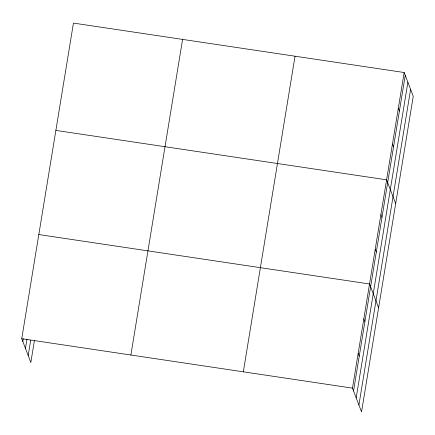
<?xml version="1.0" encoding="UTF-8"?>
<svg xmlns="http://www.w3.org/2000/svg" width="435" height="435" viewBox="0 0 435 435"><rect width="100%" height="100%" fill="white"/><g stroke="black" fill="none" stroke-linecap="round" stroke-linejoin="round"><path stroke-width="0.65" d="M34.436 340.447L30.831 362.48L21.75 338.707L73.45 23.093L404.169 72.52L413.25 96.293L361.55 411.907L352.47 388.134L404.169 72.52M22.827 341.524L23.262 338.854M25.464 348.44L26.997 339.093M28.188 355.564L30.7 340.208M130.886 355.02L182.591 39.4M243.334 371.827L295.033 56.207M353.546 390.951L405.246 75.331M356.183 397.867L407.889 82.248M358.908 404.99L410.607 89.376M55.876 130.402L386.595 179.829L395.671 203.602M38.813 234.557L369.532 283.984L378.608 307.757M21.75 338.707L352.47 388.134M398.313 108.288L399.384 111.104M392.452 144.061L393.528 146.872M380.908 214.547L381.979 217.359M375.22 249.266L376.291 252.077M363.845 318.703L364.921 321.514M358.157 353.421L359.234 356.232"/></g></svg>
